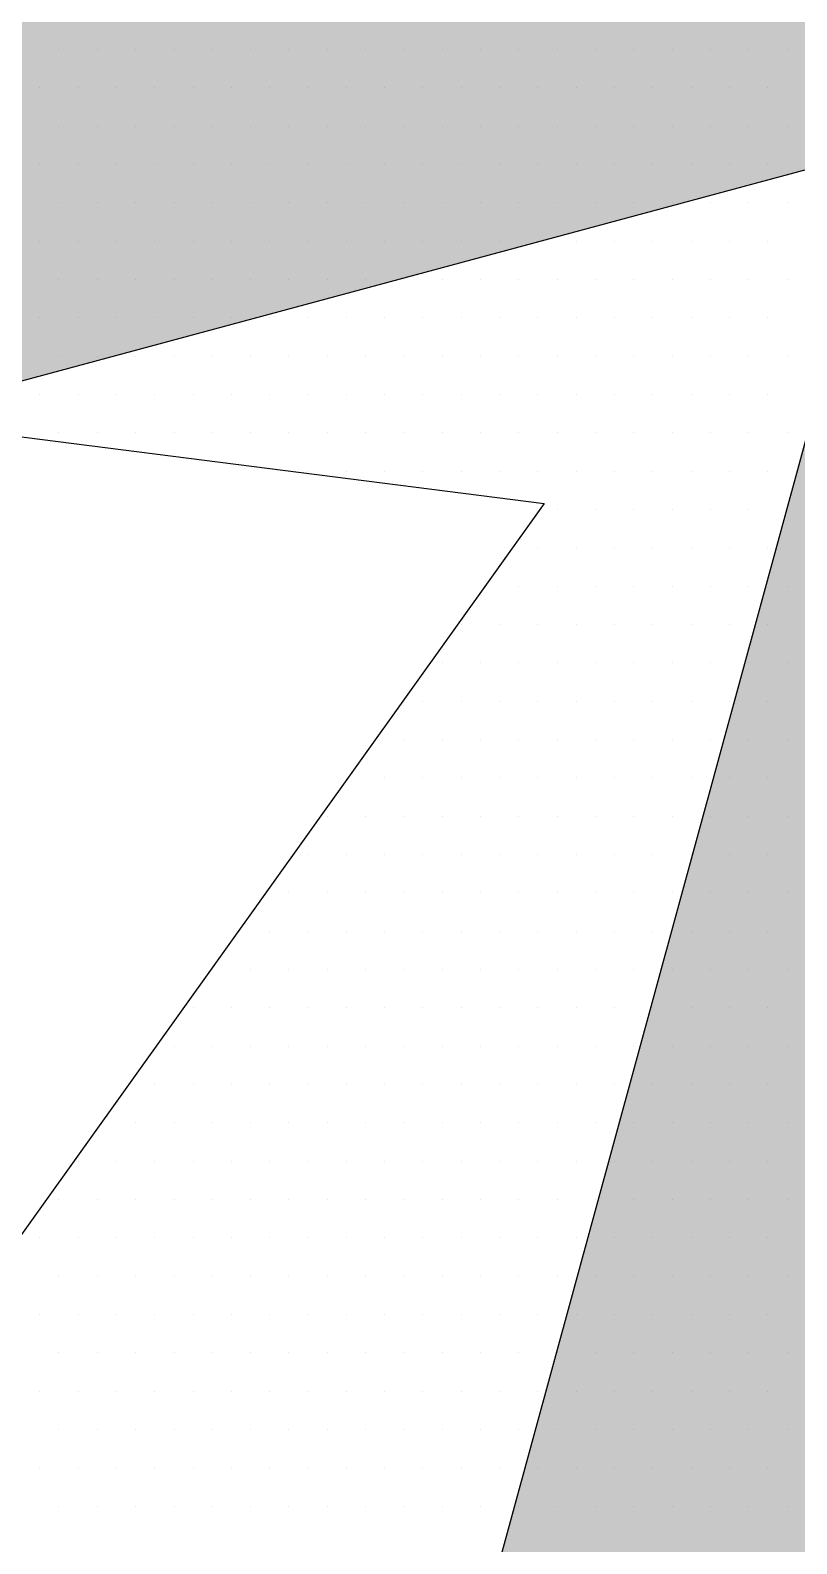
# Paper-space layout 'TOP_A1_00200_01-01-2017_MODELE' of a CAD drawing. Header units: metres. Extents: x 1274 to 2143, y 12 to 312.
# Drawn here: x 1531.712 to 1532.812, y 151.031 to 153.204 of the extents above; entities that cross this region are included whole.
import ezdxf

# ---------------------------------------------------------------- set-up
doc = ezdxf.new("R2010")
doc.units = ezdxf.units.M
doc.header["$LTSCALE"] = 2
doc.set_wipeout_variables(frame=1)
doc.linetypes.add('CACHEX2', pattern=[0.75, 0.5, -0.25])
for name, color, linetype in [('CARTOUCHE', 7, 'Continuous'), ('LOGO', 4, 'Continuous'), ('rosace', 7, 'Continuous')]:
    doc.layers.add(name, color=color, linetype=linetype)

# ---------------------------------------------------------------- blocks, each defined once
blk = doc.blocks.new('A$C715108E3')
at = {"layer": 'LOGO', "color": 131}
for p, q in [((-12.9559, -14.8905), (-12.9559, -14.8905)), ((-12.8642, -14.8905), (-12.8642, -14.8905)), ((-12.7722, -14.8905), (-12.7722, -14.8905)), ((-12.6802, -14.8905), (-12.6802, -14.8905)), ((-12.5889, -14.8905), (-12.5889, -14.8905)), ((-12.4971, -14.8905), (-12.4971, -14.8905)), ((-12.4053, -14.8905), (-12.4053, -14.8905)), ((-12.3136, -14.8905), (-12.3136, -14.8905)), ((-12.2216, -14.8905), (-12.2216, -14.8905)), ((-12.1298, -14.8905), (-12.1298, -14.8905)), ((-12.0387, -14.8905), (-12.0387, -14.8905)), ((-11.9465, -14.8905), (-11.9465, -14.8905)), ((-11.8546, -14.8905), (-11.8546, -14.8905)), ((-11.7628, -14.8905), (-11.7628, -14.8905)), ((-11.6713, -14.8905), (-11.6713, -14.8905)), ((-11.5795, -14.8905), (-11.5795, -14.8905)), ((-11.4877, -14.8905), (-11.4877, -14.8905)), ((-11.3966, -14.8905), (-11.3966, -14.8905)), ((-11.3046, -14.8905), (-11.3046, -14.8905)), ((-11.2126, -14.8905), (-11.2126, -14.8905)), ((-13.0014, -14.9827), (-13.0014, -14.9827)), ((-12.9098, -14.9827), (-12.9098, -14.9827)), ((-12.8178, -14.9827), (-12.8178, -14.9827)), ((-12.7265, -14.9827), (-12.7265, -14.9827)), ((-12.6345, -14.9827), (-12.6345, -14.9827)), ((-12.5424, -14.9827), (-12.5424, -14.9827)), ((-12.4514, -14.9827), (-12.4514, -14.9827)), ((-12.3593, -14.9827), (-12.3593, -14.9827)), ((-12.2673, -14.9827), (-12.2673, -14.9827)), ((-12.1762, -14.9827), (-12.1762, -14.9827)), ((-12.0844, -14.9827), (-12.0844, -14.9827)), ((-11.9924, -14.9827), (-11.9924, -14.9827)), ((-11.9011, -14.9827), (-11.9011, -14.9827)), ((-11.8091, -14.9827), (-11.8091, -14.9827)), ((-11.7174, -14.9827), (-11.7174, -14.9827)), ((-11.6252, -14.9827), (-11.6252, -14.9827)), ((-11.5338, -14.9827), (-11.5338, -14.9827)), ((-11.442, -14.9827), (-11.442, -14.9827)), ((-11.3501, -14.9827), (-11.3501, -14.9827)), ((-11.2587, -14.9827), (-11.2587, -14.9827)), ((-12.9559, -15.0742), (-12.9559, -15.0742)), ((-12.8642, -15.0742), (-12.8642, -15.0742)), ((-12.7722, -15.0742), (-12.7722, -15.0742)), ((-12.6802, -15.0742), (-12.6802, -15.0742)), ((-12.5889, -15.0742), (-12.5889, -15.0742)), ((-12.4971, -15.0742), (-12.4971, -15.0742)), ((-12.4053, -15.0742), (-12.4053, -15.0742)), ((-12.3136, -15.0742), (-12.3136, -15.0742)), ((-12.2216, -15.0742), (-12.2216, -15.0742)), ((-12.1298, -15.0742), (-12.1298, -15.0742)), ((-12.0387, -15.0742), (-12.0387, -15.0742)), ((-11.9465, -15.0742), (-11.9465, -15.0742)), ((-11.8546, -15.0742), (-11.8546, -15.0742)), ((-11.7628, -15.0742), (-11.7628, -15.0742)), ((-11.6713, -15.0742), (-11.6713, -15.0742)), ((-11.5795, -15.0742), (-11.5795, -15.0742)), ((-11.4877, -15.0742), (-11.4877, -15.0742)), ((-11.3966, -15.0742), (-11.3966, -15.0742)), ((-11.3046, -15.0742), (-11.3046, -15.0742)), ((-11.2126, -15.0742), (-11.2126, -15.0742)), ((-13.0014, -15.1655), (-13.0014, -15.1655)), ((-12.9098, -15.1655), (-12.9098, -15.1655)), ((-12.8178, -15.1655), (-12.8178, -15.1655)), ((-12.7265, -15.1655), (-12.7265, -15.1655)), ((-12.6345, -15.1655), (-12.6345, -15.1655)), ((-12.5424, -15.1655), (-12.5424, -15.1655)), ((-12.4514, -15.1655), (-12.4514, -15.1655)), ((-12.3593, -15.1655), (-12.3593, -15.1655)), ((-12.2673, -15.1655), (-12.2673, -15.1655)), ((-12.1762, -15.1655), (-12.1762, -15.1655)), ((-12.0844, -15.1655), (-12.0844, -15.1655)), ((-11.9924, -15.1655), (-11.9924, -15.1655)), ((-11.9011, -15.1655), (-11.9011, -15.1655)), ((-11.8091, -15.1655), (-11.8091, -15.1655)), ((-11.7174, -15.1655), (-11.7174, -15.1655)), ((-11.6252, -15.1655), (-11.6252, -15.1655)), ((-11.5338, -15.1655), (-11.5338, -15.1655)), ((-11.442, -15.1655), (-11.442, -15.1655)), ((-11.3501, -15.1655), (-11.3501, -15.1655)), ((-11.2587, -15.1655), (-11.2587, -15.1655)), ((-12.9559, -15.2579), (-12.9559, -15.2579)), ((-12.8642, -15.2579), (-12.8642, -15.2579)), ((-12.7722, -15.2579), (-12.7722, -15.2579)), ((-12.6802, -15.2579), (-12.6802, -15.2579)), ((-12.5889, -15.2579), (-12.5889, -15.2579)), ((-12.4971, -15.2579), (-12.4971, -15.2579)), ((-12.4053, -15.2579), (-12.4053, -15.2579)), ((-12.3136, -15.2579), (-12.3136, -15.2579)), ((-12.2216, -15.2579), (-12.2216, -15.2579)), ((-12.1298, -15.2579), (-12.1298, -15.2579)), ((-12.0387, -15.2579), (-12.0387, -15.2579)), ((-11.9465, -15.2579), (-11.9465, -15.2579)), ((-11.8546, -15.2579), (-11.8546, -15.2579)), ((-11.7628, -15.2579), (-11.7628, -15.2579)), ((-11.6713, -15.2579), (-11.6713, -15.2579)), ((-11.5795, -15.2579), (-11.5795, -15.2579)), ((-11.4877, -15.2579), (-11.4877, -15.2579)), ((-11.3966, -15.2579), (-11.3966, -15.2579)), ((-11.3046, -15.2579), (-11.3046, -15.2579)), ((-11.2126, -15.2579), (-11.2126, -15.2579)), ((-13.0014, -15.3493), (-13.0014, -15.3493)), ((-12.9098, -15.3493), (-12.9098, -15.3493)), ((-12.8178, -15.3493), (-12.8178, -15.3493)), ((-12.7265, -15.3493), (-12.7265, -15.3493)), ((-12.6345, -15.3493), (-12.6345, -15.3493)), ((-12.5424, -15.3493), (-12.5424, -15.3493)), ((-12.4514, -15.3493), (-12.4514, -15.3493)), ((-12.3593, -15.3493), (-12.3593, -15.3493)), ((-12.2673, -15.3493), (-12.2673, -15.3493)), ((-12.1762, -15.3493), (-12.1762, -15.3493)), ((-12.0844, -15.3493), (-12.0844, -15.3493)), ((-11.9924, -15.3493), (-11.9924, -15.3493)), ((-11.9011, -15.3493), (-11.9011, -15.3493)), ((-11.8091, -15.3493), (-11.8091, -15.3493)), ((-11.7174, -15.3493), (-11.7174, -15.3493)), ((-11.6252, -15.3493), (-11.6252, -15.3493)), ((-11.5338, -15.3493), (-11.5338, -15.3493)), ((-11.442, -15.3493), (-11.442, -15.3493)), ((-11.3501, -15.3493), (-11.3501, -15.3493)), ((-11.2587, -15.3493), (-11.2587, -15.3493)), ((-12.9559, -15.4406), (-12.9559, -15.4406)), ((-12.8642, -15.4406), (-12.8642, -15.4406)), ((-12.7722, -15.4406), (-12.7722, -15.4406)), ((-12.6802, -15.4406), (-12.6802, -15.4406)), ((-12.5889, -15.4406), (-12.5889, -15.4406)), ((-12.4971, -15.4406), (-12.4971, -15.4406)), ((-12.4053, -15.4406), (-12.4053, -15.4406)), ((-12.3136, -15.4406), (-12.3136, -15.4406)), ((-12.2216, -15.4406), (-12.2216, -15.4406)), ((-12.1298, -15.4406), (-12.1298, -15.4406)), ((-12.0387, -15.4406), (-12.0387, -15.4406)), ((-11.9465, -15.4406), (-11.9465, -15.4406)), ((-11.8546, -15.4406), (-11.8546, -15.4406)), ((-11.7628, -15.4406), (-11.7628, -15.4406)), ((-11.6713, -15.4406), (-11.6713, -15.4406)), ((-11.5795, -15.4406), (-11.5795, -15.4406)), ((-11.4877, -15.4406), (-11.4877, -15.4406)), ((-11.3966, -15.4406), (-11.3966, -15.4406)), ((-11.3046, -15.4406), (-11.3046, -15.4406)), ((-11.2126, -15.4406), (-11.2126, -15.4406)), ((-13.0014, -15.5332), (-13.0014, -15.5332)), ((-12.9098, -15.5332), (-12.9098, -15.5332)), ((-12.8178, -15.5332), (-12.8178, -15.5332)), ((-12.7265, -15.5332), (-12.7265, -15.5332)), ((-12.6345, -15.5332), (-12.6345, -15.5332)), ((-12.5424, -15.5332), (-12.5424, -15.5332)), ((-12.4514, -15.5332), (-12.4514, -15.5332)), ((-12.3593, -15.5332), (-12.3593, -15.5332)), ((-12.2673, -15.5332), (-12.2673, -15.5332)), ((-12.1762, -15.5332), (-12.1762, -15.5332)), ((-12.0844, -15.5332), (-12.0844, -15.5332)), ((-11.9924, -15.5332), (-11.9924, -15.5332)), ((-11.9011, -15.5332), (-11.9011, -15.5332)), ((-11.8091, -15.5332), (-11.8091, -15.5332)), ((-11.7174, -15.5332), (-11.7174, -15.5332)), ((-11.6252, -15.5332), (-11.6252, -15.5332)), ((-11.5338, -15.5332), (-11.5338, -15.5332)), ((-11.442, -15.5332), (-11.442, -15.5332)), ((-11.3501, -15.5332), (-11.3501, -15.5332)), ((-11.2587, -15.5332), (-11.2587, -15.5332)), ((-12.9559, -15.6246), (-12.9559, -15.6246)), ((-12.8642, -15.6246), (-12.8642, -15.6246)), ((-12.7722, -15.6246), (-12.7722, -15.6246)), ((-12.6802, -15.6246), (-12.6802, -15.6246)), ((-12.5889, -15.6246), (-12.5889, -15.6246)), ((-12.4971, -15.6246), (-12.4971, -15.6246)), ((-12.4053, -15.6246), (-12.4053, -15.6246)), ((-12.3136, -15.6246), (-12.3136, -15.6246)), ((-12.2216, -15.6246), (-12.2216, -15.6246)), ((-12.1298, -15.6246), (-12.1298, -15.6246)), ((-12.0387, -15.6246), (-12.0387, -15.6246)), ((-11.9465, -15.6246), (-11.9465, -15.6246)), ((-11.8546, -15.6246), (-11.8546, -15.6246)), ((-11.7628, -15.6246), (-11.7628, -15.6246)), ((-11.6713, -15.6246), (-11.6713, -15.6246)), ((-11.5795, -15.6246), (-11.5795, -15.6246)), ((-11.4877, -15.6246), (-11.4877, -15.6246)), ((-11.3966, -15.6246), (-11.3966, -15.6246)), ((-11.3046, -15.6246), (-11.3046, -15.6246)), ((-11.2126, -15.6246), (-11.2126, -15.6246)), ((-13.0014, -15.7159), (-13.0014, -15.7159)), ((-12.9098, -15.7159), (-12.9098, -15.7159)), ((-12.8178, -15.7159), (-12.8178, -15.7159)), ((-12.7265, -15.7159), (-12.7265, -15.7159)), ((-12.6345, -15.7159), (-12.6345, -15.7159)), ((-12.5424, -15.7159), (-12.5424, -15.7159)), ((-12.4514, -15.7159), (-12.4514, -15.7159)), ((-12.3593, -15.7159), (-12.3593, -15.7159)), ((-12.2673, -15.7159), (-12.2673, -15.7159)), ((-12.1762, -15.7159), (-12.1762, -15.7159)), ((-12.0844, -15.7159), (-12.0844, -15.7159)), ((-11.9924, -15.7159), (-11.9924, -15.7159)), ((-11.9011, -15.7159), (-11.9011, -15.7159)), ((-11.8091, -15.7159), (-11.8091, -15.7159)), ((-11.7174, -15.7159), (-11.7174, -15.7159)), ((-11.6252, -15.7159), (-11.6252, -15.7159)), ((-11.5338, -15.7159), (-11.5338, -15.7159)), ((-11.442, -15.7159), (-11.442, -15.7159)), ((-11.3501, -15.7159), (-11.3501, -15.7159)), ((-11.2587, -15.7159), (-11.2587, -15.7159)), ((-12.9559, -15.8081), (-12.9559, -15.8081)), ((-12.8642, -15.8081), (-12.8642, -15.8081)), ((-12.7722, -15.8081), (-12.7722, -15.8081)), ((-12.6802, -15.8081), (-12.6802, -15.8081)), ((-12.5889, -15.8081), (-12.5889, -15.8081)), ((-12.4971, -15.8081), (-12.4971, -15.8081)), ((-12.4053, -15.8081), (-12.4053, -15.8081)), ((-12.3136, -15.8081), (-12.3136, -15.8081)), ((-12.2216, -15.8081), (-12.2216, -15.8081)), ((-12.1298, -15.8081), (-12.1298, -15.8081)), ((-12.0387, -15.8081), (-12.0387, -15.8081)), ((-11.9465, -15.8081), (-11.9465, -15.8081)), ((-11.8546, -15.8081), (-11.8546, -15.8081)), ((-11.7628, -15.8081), (-11.7628, -15.8081)), ((-11.6713, -15.8081), (-11.6713, -15.8081)), ((-11.5795, -15.8081), (-11.5795, -15.8081)), ((-11.4877, -15.8081), (-11.4877, -15.8081)), ((-11.3966, -15.8081), (-11.3966, -15.8081)), ((-11.3046, -15.8081), (-11.3046, -15.8081)), ((-11.2126, -15.8081), (-11.2126, -15.8081)), ((-12.4008, -15.8996), (-12.4008, -15.8996)), ((-12.3593, -15.8996), (-12.3593, -15.8996)), ((-12.2673, -15.8996), (-12.2673, -15.8996)), ((-12.1762, -15.8996), (-12.1762, -15.8996)), ((-12.0844, -15.8996), (-12.0844, -15.8996)), ((-11.9924, -15.8996), (-11.9924, -15.8996)), ((-11.9011, -15.8996), (-11.9011, -15.8996)), ((-11.8091, -15.8996), (-11.8091, -15.8996)), ((-11.7174, -15.8996), (-11.7174, -15.8996)), ((-11.6252, -15.8996), (-11.6252, -15.8996)), ((-11.5338, -15.8996), (-11.5338, -15.8996)), ((-11.442, -15.8996), (-11.442, -15.8996)), ((-11.3501, -15.8996), (-11.3501, -15.8996)), ((-11.2587, -15.8996), (-11.2587, -15.8996)), ((-11.8048, -15.991), (-11.8048, -15.991)), ((-11.7628, -15.991), (-11.7628, -15.991)), ((-11.6713, -15.991), (-11.6713, -15.991)), ((-11.5795, -15.991), (-11.5795, -15.991)), ((-11.4877, -15.991), (-11.4877, -15.991)), ((-11.3966, -15.991), (-11.3966, -15.991)), ((-11.3046, -15.991), (-11.3046, -15.991)), ((-11.2126, -15.991), (-11.2126, -15.991)), ((-11.8704, -16.0834), (-11.8704, -16.0834)), ((-11.8091, -16.0834), (-11.8091, -16.0834)), ((-11.7174, -16.0834), (-11.7174, -16.0834)), ((-11.6252, -16.0834), (-11.6252, -16.0834)), ((-11.5338, -16.0834), (-11.5338, -16.0834)), ((-11.442, -16.0834), (-11.442, -16.0834)), ((-11.3501, -16.0834), (-11.3501, -16.0834)), ((-11.2587, -16.0834), (-11.2587, -16.0834)), ((-11.936, -16.1747), (-11.936, -16.1747)), ((-11.8546, -16.1747), (-11.8546, -16.1747)), ((-11.7628, -16.1747), (-11.7628, -16.1747)), ((-11.6713, -16.1747), (-11.6713, -16.1747)), ((-11.5795, -16.1747), (-11.5795, -16.1747)), ((-11.4877, -16.1747), (-11.4877, -16.1747)), ((-11.3966, -16.1747), (-11.3966, -16.1747)), ((-11.3046, -16.1747), (-11.3046, -16.1747)), ((-11.2126, -16.1747), (-11.2126, -16.1747)), ((-12.0016, -16.2673), (-12.0016, -16.2673)), ((-11.9924, -16.2673), (-11.9924, -16.2673)), ((-11.9011, -16.2673), (-11.9011, -16.2673)), ((-11.8091, -16.2673), (-11.8091, -16.2673)), ((-11.7174, -16.2673), (-11.7174, -16.2673)), ((-11.6252, -16.2673), (-11.6252, -16.2673)), ((-11.5338, -16.2673), (-11.5338, -16.2673)), ((-11.442, -16.2673), (-11.442, -16.2673)), ((-11.3501, -16.2673), (-11.3501, -16.2673)), ((-11.2587, -16.2673), (-11.2587, -16.2673)), ((-12.0675, -16.3587), (-12.0675, -16.3587)), ((-12.0387, -16.3587), (-12.0387, -16.3587)), ((-11.9465, -16.3587), (-11.9465, -16.3587)), ((-11.8546, -16.3587), (-11.8546, -16.3587)), ((-11.7628, -16.3587), (-11.7628, -16.3587)), ((-11.6713, -16.3587), (-11.6713, -16.3587)), ((-11.5795, -16.3587), (-11.5795, -16.3587)), ((-11.4877, -16.3587), (-11.4877, -16.3587)), ((-11.3966, -16.3587), (-11.3966, -16.3587)), ((-11.3046, -16.3587), (-11.3046, -16.3587)), ((-11.2126, -16.3587), (-11.2126, -16.3587)), ((-12.1328, -16.45), (-12.1328, -16.45)), ((-12.0844, -16.45), (-12.0844, -16.45)), ((-11.9924, -16.45), (-11.9924, -16.45)), ((-11.9011, -16.45), (-11.9011, -16.45)), ((-11.8091, -16.45), (-11.8091, -16.45)), ((-11.7174, -16.45), (-11.7174, -16.45)), ((-11.6252, -16.45), (-11.6252, -16.45)), ((-11.5338, -16.45), (-11.5338, -16.45)), ((-11.442, -16.45), (-11.442, -16.45)), ((-11.3501, -16.45), (-11.3501, -16.45)), ((-11.2587, -16.45), (-11.2587, -16.45)), ((-12.1983, -16.5424), (-12.1983, -16.5424)), ((-12.1298, -16.5424), (-12.1298, -16.5424)), ((-12.0387, -16.5424), (-12.0387, -16.5424)), ((-11.9465, -16.5424), (-11.9465, -16.5424)), ((-11.8546, -16.5424), (-11.8546, -16.5424)), ((-11.7628, -16.5424), (-11.7628, -16.5424)), ((-11.6713, -16.5424), (-11.6713, -16.5424)), ((-11.5795, -16.5424), (-11.5795, -16.5424)), ((-11.4877, -16.5424), (-11.4877, -16.5424)), ((-11.3966, -16.5424), (-11.3966, -16.5424)), ((-11.3046, -16.5424), (-11.3046, -16.5424)), ((-11.2126, -16.5424), (-11.2126, -16.5424)), ((-12.2643, -16.6339), (-12.2643, -16.6339)), ((-12.1762, -16.6339), (-12.1762, -16.6339)), ((-12.0844, -16.6339), (-12.0844, -16.6339)), ((-11.9924, -16.6339), (-11.9924, -16.6339)), ((-11.9011, -16.6339), (-11.9011, -16.6339)), ((-11.8091, -16.6339), (-11.8091, -16.6339)), ((-11.7174, -16.6339), (-11.7174, -16.6339)), ((-11.6252, -16.6339), (-11.6252, -16.6339)), ((-11.5338, -16.6339), (-11.5338, -16.6339)), ((-11.442, -16.6339), (-11.442, -16.6339)), ((-11.3501, -16.6339), (-11.3501, -16.6339)), ((-11.2587, -16.6339), (-11.2587, -16.6339)), ((-12.3294, -16.7251), (-12.3294, -16.7251)), ((-12.3136, -16.7251), (-12.3136, -16.7251)), ((-12.2216, -16.7251), (-12.2216, -16.7251)), ((-12.1298, -16.7251), (-12.1298, -16.7251)), ((-12.0387, -16.7251), (-12.0387, -16.7251)), ((-11.9465, -16.7251), (-11.9465, -16.7251)), ((-11.8546, -16.7251), (-11.8546, -16.7251)), ((-11.7628, -16.7251), (-11.7628, -16.7251)), ((-11.6713, -16.7251), (-11.6713, -16.7251)), ((-11.5795, -16.7251), (-11.5795, -16.7251)), ((-11.4877, -16.7251), (-11.4877, -16.7251)), ((-11.3966, -16.7251), (-11.3966, -16.7251)), ((-11.3046, -16.7251), (-11.3046, -16.7251)), ((-11.2126, -16.7251), (-11.2126, -16.7251)), ((-12.3951, -16.8175), (-12.3951, -16.8175)), ((-12.3593, -16.8175), (-12.3593, -16.8175)), ((-12.2673, -16.8175), (-12.2673, -16.8175)), ((-12.1762, -16.8175), (-12.1762, -16.8175)), ((-12.0844, -16.8175), (-12.0844, -16.8175)), ((-11.9924, -16.8175), (-11.9924, -16.8175)), ((-11.9011, -16.8175), (-11.9011, -16.8175)), ((-11.8091, -16.8175), (-11.8091, -16.8175)), ((-11.7174, -16.8175), (-11.7174, -16.8175)), ((-11.6252, -16.8175), (-11.6252, -16.8175)), ((-11.5338, -16.8175), (-11.5338, -16.8175)), ((-11.442, -16.8175), (-11.442, -16.8175)), ((-11.3501, -16.8175), (-11.3501, -16.8175)), ((-11.2587, -16.8175), (-11.2587, -16.8175)), ((-12.4611, -16.909), (-12.4611, -16.909)), ((-12.4053, -16.909), (-12.4053, -16.909)), ((-12.3136, -16.909), (-12.3136, -16.909)), ((-12.2216, -16.909), (-12.2216, -16.909)), ((-12.1298, -16.909), (-12.1298, -16.909)), ((-12.0387, -16.909), (-12.0387, -16.909)), ((-11.9465, -16.909), (-11.9465, -16.909)), ((-11.8546, -16.909), (-11.8546, -16.909)), ((-11.7628, -16.909), (-11.7628, -16.909)), ((-11.6713, -16.909), (-11.6713, -16.909)), ((-11.5795, -16.909), (-11.5795, -16.909)), ((-11.4877, -16.909), (-11.4877, -16.909)), ((-11.3966, -16.909), (-11.3966, -16.909)), ((-11.3046, -16.909), (-11.3046, -16.909)), ((-11.2126, -16.909), (-11.2126, -16.909)), ((-12.5263, -17.0003), (-12.5263, -17.0003)), ((-12.4514, -17.0003), (-12.4514, -17.0003)), ((-12.3593, -17.0003), (-12.3593, -17.0003)), ((-12.2673, -17.0003), (-12.2673, -17.0003)), ((-12.1762, -17.0003), (-12.1762, -17.0003)), ((-12.0844, -17.0003), (-12.0844, -17.0003)), ((-11.9924, -17.0003), (-11.9924, -17.0003)), ((-11.9011, -17.0003), (-11.9011, -17.0003)), ((-11.8091, -17.0003), (-11.8091, -17.0003)), ((-11.7174, -17.0003), (-11.7174, -17.0003)), ((-11.6252, -17.0003), (-11.6252, -17.0003)), ((-11.5338, -17.0003), (-11.5338, -17.0003)), ((-11.442, -17.0003), (-11.442, -17.0003)), ((-11.3501, -17.0003), (-11.3501, -17.0003)), ((-11.2587, -17.0003), (-11.2587, -17.0003)), ((-12.5921, -17.0928), (-12.5921, -17.0928)), ((-12.5889, -17.0928), (-12.5889, -17.0928)), ((-12.4971, -17.0928), (-12.4971, -17.0928)), ((-12.4053, -17.0928), (-12.4053, -17.0928)), ((-12.3136, -17.0928), (-12.3136, -17.0928)), ((-12.2216, -17.0928), (-12.2216, -17.0928)), ((-12.1298, -17.0928), (-12.1298, -17.0928)), ((-12.0387, -17.0928), (-12.0387, -17.0928)), ((-11.9465, -17.0928), (-11.9465, -17.0928)), ((-11.8546, -17.0928), (-11.8546, -17.0928)), ((-11.7628, -17.0928), (-11.7628, -17.0928)), ((-11.6713, -17.0928), (-11.6713, -17.0928)), ((-11.5795, -17.0928), (-11.5795, -17.0928)), ((-11.4877, -17.0928), (-11.4877, -17.0928)), ((-11.3966, -17.0928), (-11.3966, -17.0928)), ((-11.3046, -17.0928), (-11.3046, -17.0928)), ((-11.2126, -17.0928), (-11.2126, -17.0928)), ((-12.6579, -17.1843), (-12.6579, -17.1843)), ((-12.6345, -17.1843), (-12.6345, -17.1843)), ((-12.5424, -17.1843), (-12.5424, -17.1843)), ((-12.4514, -17.1843), (-12.4514, -17.1843)), ((-12.3593, -17.1843), (-12.3593, -17.1843)), ((-12.2673, -17.1843), (-12.2673, -17.1843)), ((-12.1762, -17.1843), (-12.1762, -17.1843)), ((-12.0844, -17.1843), (-12.0844, -17.1843)), ((-11.9924, -17.1843), (-11.9924, -17.1843)), ((-11.9011, -17.1843), (-11.9011, -17.1843)), ((-11.8091, -17.1843), (-11.8091, -17.1843)), ((-11.7174, -17.1843), (-11.7174, -17.1843)), ((-11.6252, -17.1843), (-11.6252, -17.1843)), ((-11.5338, -17.1843), (-11.5338, -17.1843)), ((-11.442, -17.1843), (-11.442, -17.1843)), ((-11.3501, -17.1843), (-11.3501, -17.1843)), ((-11.2587, -17.1843), (-11.2587, -17.1843)), ((-12.7231, -17.2756), (-12.7231, -17.2756)), ((-12.6802, -17.2756), (-12.6802, -17.2756)), ((-12.5889, -17.2756), (-12.5889, -17.2756)), ((-12.4971, -17.2756), (-12.4971, -17.2756)), ((-12.4053, -17.2756), (-12.4053, -17.2756)), ((-12.3136, -17.2756), (-12.3136, -17.2756)), ((-12.2216, -17.2756), (-12.2216, -17.2756)), ((-12.1298, -17.2756), (-12.1298, -17.2756)), ((-12.0387, -17.2756), (-12.0387, -17.2756)), ((-11.9465, -17.2756), (-11.9465, -17.2756)), ((-11.8546, -17.2756), (-11.8546, -17.2756)), ((-11.7628, -17.2756), (-11.7628, -17.2756)), ((-11.6713, -17.2756), (-11.6713, -17.2756)), ((-11.5795, -17.2756), (-11.5795, -17.2756)), ((-11.4877, -17.2756), (-11.4877, -17.2756)), ((-11.3966, -17.2756), (-11.3966, -17.2756)), ((-11.3046, -17.2756), (-11.3046, -17.2756)), ((-11.2126, -17.2756), (-11.2126, -17.2756)), ((-12.7891, -17.368), (-12.7891, -17.368)), ((-12.7265, -17.368), (-12.7265, -17.368)), ((-12.6345, -17.368), (-12.6345, -17.368)), ((-12.5424, -17.368), (-12.5424, -17.368)), ((-12.4514, -17.368), (-12.4514, -17.368)), ((-12.3593, -17.368), (-12.3593, -17.368)), ((-12.2673, -17.368), (-12.2673, -17.368)), ((-12.1762, -17.368), (-12.1762, -17.368)), ((-12.0844, -17.368), (-12.0844, -17.368)), ((-11.9924, -17.368), (-11.9924, -17.368)), ((-11.9011, -17.368), (-11.9011, -17.368)), ((-11.8091, -17.368), (-11.8091, -17.368)), ((-11.7174, -17.368), (-11.7174, -17.368)), ((-11.6252, -17.368), (-11.6252, -17.368)), ((-11.5338, -17.368), (-11.5338, -17.368)), ((-11.442, -17.368), (-11.442, -17.368)), ((-11.3501, -17.368), (-11.3501, -17.368)), ((-11.2587, -17.368), (-11.2587, -17.368)), ((-12.8547, -17.4592), (-12.8547, -17.4592)), ((-12.7722, -17.4592), (-12.7722, -17.4592)), ((-12.6802, -17.4592), (-12.6802, -17.4592)), ((-12.5889, -17.4592), (-12.5889, -17.4592)), ((-12.4971, -17.4592), (-12.4971, -17.4592)), ((-12.4053, -17.4592), (-12.4053, -17.4592)), ((-12.3136, -17.4592), (-12.3136, -17.4592)), ((-12.2216, -17.4592), (-12.2216, -17.4592)), ((-12.1298, -17.4592), (-12.1298, -17.4592)), ((-12.0387, -17.4592), (-12.0387, -17.4592)), ((-11.9465, -17.4592), (-11.9465, -17.4592)), ((-11.8546, -17.4592), (-11.8546, -17.4592)), ((-11.7628, -17.4592), (-11.7628, -17.4592)), ((-11.6713, -17.4592), (-11.6713, -17.4592)), ((-11.5795, -17.4592), (-11.5795, -17.4592)), ((-11.4877, -17.4592), (-11.4877, -17.4592)), ((-11.3966, -17.4592), (-11.3966, -17.4592)), ((-11.3046, -17.4592), (-11.3046, -17.4592)), ((-11.2126, -17.4592), (-11.2126, -17.4592)), ((-12.9206, -17.5507), (-12.9206, -17.5507)), ((-12.9098, -17.5507), (-12.9098, -17.5507)), ((-12.8178, -17.5507), (-12.8178, -17.5507)), ((-12.7265, -17.5507), (-12.7265, -17.5507)), ((-12.6345, -17.5507), (-12.6345, -17.5507)), ((-12.5424, -17.5507), (-12.5424, -17.5507)), ((-12.4514, -17.5507), (-12.4514, -17.5507)), ((-12.3593, -17.5507), (-12.3593, -17.5507)), ((-12.2673, -17.5507), (-12.2673, -17.5507)), ((-12.1762, -17.5507), (-12.1762, -17.5507)), ((-12.0844, -17.5507), (-12.0844, -17.5507)), ((-11.9924, -17.5507), (-11.9924, -17.5507)), ((-11.9011, -17.5507), (-11.9011, -17.5507)), ((-11.8091, -17.5507), (-11.8091, -17.5507)), ((-11.7174, -17.5507), (-11.7174, -17.5507)), ((-11.6252, -17.5507), (-11.6252, -17.5507)), ((-11.5338, -17.5507), (-11.5338, -17.5507)), ((-11.442, -17.5507), (-11.442, -17.5507)), ((-11.3501, -17.5507), (-11.3501, -17.5507)), ((-11.2587, -17.5507), (-11.2587, -17.5507)), ((-12.9857, -17.6431), (-12.9857, -17.6431)), ((-12.9559, -17.6431), (-12.9559, -17.6431)), ((-12.8642, -17.6431), (-12.8642, -17.6431)), ((-12.7722, -17.6431), (-12.7722, -17.6431)), ((-12.6802, -17.6431), (-12.6802, -17.6431)), ((-12.5889, -17.6431), (-12.5889, -17.6431)), ((-12.4971, -17.6431), (-12.4971, -17.6431)), ((-12.4053, -17.6431), (-12.4053, -17.6431)), ((-12.3136, -17.6431), (-12.3136, -17.6431)), ((-12.2216, -17.6431), (-12.2216, -17.6431)), ((-12.1298, -17.6431), (-12.1298, -17.6431)), ((-12.0387, -17.6431), (-12.0387, -17.6431)), ((-11.9465, -17.6431), (-11.9465, -17.6431)), ((-11.8546, -17.6431), (-11.8546, -17.6431)), ((-11.7628, -17.6431), (-11.7628, -17.6431)), ((-11.6713, -17.6431), (-11.6713, -17.6431)), ((-11.5795, -17.6431), (-11.5795, -17.6431)), ((-11.4877, -17.6431), (-11.4877, -17.6431)), ((-11.3966, -17.6431), (-11.3966, -17.6431)), ((-11.3046, -17.6431), (-11.3046, -17.6431)), ((-11.2126, -17.6431), (-11.2126, -17.6431)), ((-13.0014, -17.7343), (-13.0014, -17.7343)), ((-12.9098, -17.7343), (-12.9098, -17.7343)), ((-12.8178, -17.7343), (-12.8178, -17.7343)), ((-12.7265, -17.7343), (-12.7265, -17.7343)), ((-12.6345, -17.7343), (-12.6345, -17.7343)), ((-12.5424, -17.7343), (-12.5424, -17.7343)), ((-12.4514, -17.7343), (-12.4514, -17.7343)), ((-12.3593, -17.7343), (-12.3593, -17.7343)), ((-12.2673, -17.7343), (-12.2673, -17.7343)), ((-12.1762, -17.7343), (-12.1762, -17.7343)), ((-12.0844, -17.7343), (-12.0844, -17.7343)), ((-11.9924, -17.7343), (-11.9924, -17.7343)), ((-11.9011, -17.7343), (-11.9011, -17.7343)), ((-11.8091, -17.7343), (-11.8091, -17.7343)), ((-11.7174, -17.7343), (-11.7174, -17.7343)), ((-11.6252, -17.7343), (-11.6252, -17.7343)), ((-11.5338, -17.7343), (-11.5338, -17.7343)), ((-11.442, -17.7343), (-11.442, -17.7343)), ((-11.3501, -17.7343), (-11.3501, -17.7343)), ((-11.2587, -17.7343), (-11.2587, -17.7343)), ((-12.9559, -17.8258), (-12.9559, -17.8258)), ((-12.8642, -17.8258), (-12.8642, -17.8258)), ((-12.7722, -17.8258), (-12.7722, -17.8258)), ((-12.6802, -17.8258), (-12.6802, -17.8258)), ((-12.5889, -17.8258), (-12.5889, -17.8258)), ((-12.4971, -17.8258), (-12.4971, -17.8258)), ((-12.4053, -17.8258), (-12.4053, -17.8258)), ((-12.3136, -17.8258), (-12.3136, -17.8258)), ((-12.2216, -17.8258), (-12.2216, -17.8258)), ((-12.1298, -17.8258), (-12.1298, -17.8258)), ((-12.0387, -17.8258), (-12.0387, -17.8258)), ((-11.9465, -17.8258), (-11.9465, -17.8258)), ((-11.8546, -17.8258), (-11.8546, -17.8258)), ((-11.7628, -17.8258), (-11.7628, -17.8258)), ((-11.6713, -17.8258), (-11.6713, -17.8258)), ((-11.5795, -17.8258), (-11.5795, -17.8258)), ((-11.4877, -17.8258), (-11.4877, -17.8258)), ((-11.3966, -17.8258), (-11.3966, -17.8258)), ((-11.3046, -17.8258), (-11.3046, -17.8258)), ((-11.2126, -17.8258), (-11.2126, -17.8258)), ((-13.0014, -17.9182), (-13.0014, -17.9182)), ((-12.9098, -17.9182), (-12.9098, -17.9182)), ((-12.8178, -17.9182), (-12.8178, -17.9182)), ((-12.7265, -17.9182), (-12.7265, -17.9182)), ((-12.6345, -17.9182), (-12.6345, -17.9182)), ((-12.5424, -17.9182), (-12.5424, -17.9182)), ((-12.4514, -17.9182), (-12.4514, -17.9182)), ((-12.3593, -17.9182), (-12.3593, -17.9182)), ((-12.2673, -17.9182), (-12.2673, -17.9182)), ((-12.1762, -17.9182), (-12.1762, -17.9182)), ((-12.0844, -17.9182), (-12.0844, -17.9182)), ((-11.9924, -17.9182), (-11.9924, -17.9182)), ((-11.9011, -17.9182), (-11.9011, -17.9182)), ((-11.8091, -17.9182), (-11.8091, -17.9182)), ((-11.7174, -17.9182), (-11.7174, -17.9182)), ((-11.6252, -17.9182), (-11.6252, -17.9182)), ((-11.5338, -17.9182), (-11.5338, -17.9182)), ((-11.442, -17.9182), (-11.442, -17.9182)), ((-11.3501, -17.9182), (-11.3501, -17.9182)), ((-11.2587, -17.9182), (-11.2587, -17.9182)), ((-12.9559, -18.0097), (-12.9559, -18.0097)), ((-12.8642, -18.0097), (-12.8642, -18.0097)), ((-12.7722, -18.0097), (-12.7722, -18.0097)), ((-12.6802, -18.0097), (-12.6802, -18.0097)), ((-12.5889, -18.0097), (-12.5889, -18.0097)), ((-12.4971, -18.0097), (-12.4971, -18.0097)), ((-12.4053, -18.0097), (-12.4053, -18.0097)), ((-12.3136, -18.0097), (-12.3136, -18.0097)), ((-12.2216, -18.0097), (-12.2216, -18.0097)), ((-12.1298, -18.0097), (-12.1298, -18.0097)), ((-12.0387, -18.0097), (-12.0387, -18.0097)), ((-11.9465, -18.0097), (-11.9465, -18.0097)), ((-11.8546, -18.0097), (-11.8546, -18.0097)), ((-11.7628, -18.0097), (-11.7628, -18.0097)), ((-11.6713, -18.0097), (-11.6713, -18.0097)), ((-11.5795, -18.0097), (-11.5795, -18.0097)), ((-11.4877, -18.0097), (-11.4877, -18.0097)), ((-11.3966, -18.0097), (-11.3966, -18.0097)), ((-11.3046, -18.0097), (-11.3046, -18.0097)), ((-11.2126, -18.0097), (-11.2126, -18.0097)), ((-13.0014, -18.1009), (-13.0014, -18.1009)), ((-12.9098, -18.1009), (-12.9098, -18.1009)), ((-12.8178, -18.1009), (-12.8178, -18.1009)), ((-12.7265, -18.1009), (-12.7265, -18.1009)), ((-12.6345, -18.1009), (-12.6345, -18.1009)), ((-12.5424, -18.1009), (-12.5424, -18.1009)), ((-12.4514, -18.1009), (-12.4514, -18.1009)), ((-12.3593, -18.1009), (-12.3593, -18.1009)), ((-12.2673, -18.1009), (-12.2673, -18.1009)), ((-12.1762, -18.1009), (-12.1762, -18.1009)), ((-12.0844, -18.1009), (-12.0844, -18.1009)), ((-11.9924, -18.1009), (-11.9924, -18.1009)), ((-11.9011, -18.1009), (-11.9011, -18.1009)), ((-11.8091, -18.1009), (-11.8091, -18.1009)), ((-11.7174, -18.1009), (-11.7174, -18.1009)), ((-11.6252, -18.1009), (-11.6252, -18.1009)), ((-11.5338, -18.1009), (-11.5338, -18.1009)), ((-11.442, -18.1009), (-11.442, -18.1009)), ((-11.3501, -18.1009), (-11.3501, -18.1009)), ((-11.2587, -18.1009), (-11.2587, -18.1009)), ((-12.9559, -18.1933), (-12.9559, -18.1933)), ((-12.8642, -18.1933), (-12.8642, -18.1933)), ((-12.7722, -18.1933), (-12.7722, -18.1933)), ((-12.6802, -18.1933), (-12.6802, -18.1933)), ((-12.5889, -18.1933), (-12.5889, -18.1933)), ((-12.4971, -18.1933), (-12.4971, -18.1933)), ((-12.4053, -18.1933), (-12.4053, -18.1933)), ((-12.3136, -18.1933), (-12.3136, -18.1933)), ((-12.2216, -18.1933), (-12.2216, -18.1933)), ((-12.1298, -18.1933), (-12.1298, -18.1933)), ((-12.0387, -18.1933), (-12.0387, -18.1933)), ((-11.9465, -18.1933), (-11.9465, -18.1933)), ((-11.8546, -18.1933), (-11.8546, -18.1933)), ((-11.7628, -18.1933), (-11.7628, -18.1933)), ((-11.6713, -18.1933), (-11.6713, -18.1933)), ((-11.5795, -18.1933), (-11.5795, -18.1933)), ((-11.4877, -18.1933), (-11.4877, -18.1933)), ((-11.3966, -18.1933), (-11.3966, -18.1933)), ((-11.3046, -18.1933), (-11.3046, -18.1933)), ((-11.2126, -18.1933), (-11.2126, -18.1933)), ((-13.0014, -18.2848), (-13.0014, -18.2848)), ((-12.9098, -18.2848), (-12.9098, -18.2848)), ((-12.8178, -18.2848), (-12.8178, -18.2848)), ((-12.7265, -18.2848), (-12.7265, -18.2848)), ((-12.6345, -18.2848), (-12.6345, -18.2848)), ((-12.5424, -18.2848), (-12.5424, -18.2848)), ((-12.4514, -18.2848), (-12.4514, -18.2848)), ((-12.3593, -18.2848), (-12.3593, -18.2848)), ((-12.2673, -18.2848), (-12.2673, -18.2848)), ((-12.1762, -18.2848), (-12.1762, -18.2848)), ((-12.0844, -18.2848), (-12.0844, -18.2848)), ((-11.9924, -18.2848), (-11.9924, -18.2848)), ((-11.9011, -18.2848), (-11.9011, -18.2848)), ((-11.8091, -18.2848), (-11.8091, -18.2848)), ((-11.7174, -18.2848), (-11.7174, -18.2848)), ((-11.6252, -18.2848), (-11.6252, -18.2848)), ((-11.5338, -18.2848), (-11.5338, -18.2848)), ((-11.442, -18.2848), (-11.442, -18.2848)), ((-11.3501, -18.2848), (-11.3501, -18.2848)), ((-11.2587, -18.2848), (-11.2587, -18.2848)), ((-12.9559, -18.3761), (-12.9559, -18.3761)), ((-12.8642, -18.3761), (-12.8642, -18.3761)), ((-12.7722, -18.3761), (-12.7722, -18.3761)), ((-12.6802, -18.3761), (-12.6802, -18.3761)), ((-12.5889, -18.3761), (-12.5889, -18.3761)), ((-12.4971, -18.3761), (-12.4971, -18.3761)), ((-12.4053, -18.3761), (-12.4053, -18.3761)), ((-12.3136, -18.3761), (-12.3136, -18.3761)), ((-12.2216, -18.3761), (-12.2216, -18.3761)), ((-12.1298, -18.3761), (-12.1298, -18.3761)), ((-12.0387, -18.3761), (-12.0387, -18.3761)), ((-11.9465, -18.3761), (-11.9465, -18.3761)), ((-11.8546, -18.3761), (-11.8546, -18.3761)), ((-11.7628, -18.3761), (-11.7628, -18.3761)), ((-11.6713, -18.3761), (-11.6713, -18.3761)), ((-11.5795, -18.3761), (-11.5795, -18.3761)), ((-11.4877, -18.3761), (-11.4877, -18.3761)), ((-11.3966, -18.3761), (-11.3966, -18.3761)), ((-11.3046, -18.3761), (-11.3046, -18.3761)), ((-11.2126, -18.3761), (-11.2126, -18.3761))]:
    blk.add_line(p, q, dxfattribs=at)
blk.add_lwpolyline([(-17.1333, -11.706), (-13.6302, -12.0681), (-14.8375, -14.0161), (-16.6359, -13.7897), (-17.73, -15.3364), (-16.5602, -15.6374), (-17.0758, -16.8949), (-15.2018, -17.1211), (-14.4102, -15.977), (-14.0453, -15.6258), (-13.0766, -15.8137), (-11.7939, -15.977), (-13.895, -18.9134)], dxfattribs=at)
blk = doc.blocks.new('A$C581E6685')
at = {"layer": 'rosace'}
for color, points in [(140, [(-45.3965, 37.4846), (-41.9745, 25.9278), (-41.7809, 23.8865), (-42.0615, 23.3525), (-44.9268, 21.9767), (-53.1072, 18.3767), (-40.8028, 21.6905), (-39.5666, 22.0268), (-38.2746, 22.2236), (-38.1337, 21.2132), (-33.6363, 11.1845), (-36.0802, 21.4612), (-37.3405, 24.3346), (-37.4251, 24.9804), (-36.9477, 25.4853), (-26.3566, 30.2032), (-37.8747, 26.8339), (-39.7286, 26.4119), (-40.3751, 26.6371), (-40.684, 26.8894)]), (40, [(-39.8519, 24.2064), (-46.2303, 8.0935), (-42.1559, 23.0023)])]:
    blk.add_hatch(color=color, dxfattribs=at).paths.add_polyline_path(points)
at = {"layer": 'rosace', "color": 140}
blk.add_lwpolyline([(-45.3965, 37.4846), (-41.9745, 25.9278), (-41.7804, 23.8865), (-42.0615, 23.3525), (-44.9268, 21.9767), (-53.1072, 18.3767), (-40.8028, 21.6905), (-39.5666, 22.0268), (-38.2739, 22.2236), (-38.1337, 21.2132), (-33.6358, 11.1845), (-36.0802, 21.4612), (-37.3405, 24.3346), (-37.4251, 24.9804), (-36.9477, 25.4853), (-26.3566, 30.2032), (-37.8741, 26.8339), (-39.7286, 26.4119), (-40.3748, 26.6371), (-40.6836, 26.8894)], close=True, dxfattribs=at)
at = {"layer": 'rosace', "color": 40}
blk.add_lwpolyline([(-39.8519, 24.2064), (-46.2303, 8.0935), (-42.1559, 23.0023)], close=True, dxfattribs=at)
at = {"layer": 'rosace', "color": 32, "linetype": 'CACHEX2', "ltscale": 1.5}
blk.add_ellipse((-38.0538, 23.8138), major_axis=(-19.0311, -3.534), ratio=0.590567, dxfattribs=at)
at = {"layer": 'rosace', "color": 32}
blk.add_ellipse((-37.6144, 23.8499), major_axis=(-13.5768, -4.2839), ratio=0.791971, dxfattribs=at)
at = {"layer": 'CARTOUCHE'}
blk.add_blockref('A$C715108E3', (-31.6739, 36.3189), dxfattribs=at)
blk = doc.blocks.new('A$C4D68259D')
blk.add_wipeout([(0, 25.6223), (0.1652, 26.7367), (0.7383, 27.8861), (1.6708, 28.7909), (2.8466, 29.3316), (3.5435, 29.4509), (3.5435, 29.4509), (94.9287, 29.4623), (96.0552, 29.2902), (97.2167, 28.6987), (97.7035, 28.2661), (98.0951, 27.7798), (98.6162, 26.658), (98.7362, 26.0362), (98.7516, 25.8527), (98.7585, 3.8387), (98.5719, 2.6574), (98.0189, 1.5743), (97.5848, 1.0765), (97.1232, 0.6959), (95.9338, 0.1366), (95.4142, 0.0321), (95.1105, 0.0048), (3.7555, 0.0009), (2.7133, 0.169), (1.5147, 0.7841), (0.6714, 1.6707), (0.147, 2.7876), (0.0063, 3.6209)]).dxf.layer = 'CARTOUCHE'
at = {"layer": 'CARTOUCHE'}
blk.add_rational_spline([(0, 25.6223), (0, 14.7312), (0, 3.84), (0, 0), (3.84, 0), (49.3793, 0), (94.9185, 0), (98.7585, 0), (98.7585, 3.84), (98.7585, 14.7312), (98.7585, 25.6223), (98.7585, 29.4623), (94.9185, 29.4623), (49.3793, 29.4623), (3.84, 29.4623), (0, 29.4623), (0, 25.6223)], [1, 1, 1, 0.707106781187, 1, 1, 1, 0.707106781187, 1, 1, 1, 0.707106781187, 1, 1, 1, 0.707106781187, 1], degree=2, knots=[0, 0, 0, 1, 1, 2.570796, 2.570796, 3.570796, 3.570796, 5.141593, 5.141593, 6.141593, 6.141593, 7.712389, 7.712389, 8.712389, 8.712389, 10.283185, 10.283185, 10.283185], dxfattribs=at)
at = {"layer": 'CARTOUCHE', "xscale": 0.6, "yscale": 0.6, "zscale": 0.6}
blk.add_blockref('A$C581E6685', (37.2707, 1.3806), dxfattribs=at)

psp = doc.layouts.new('TOP_A1_00200_01-01-2017_MODELE')

# ---------------------------------------------------------------- block references
at = {"layer": 'rosace'}
psp.add_blockref('A$C4D68259D', (1521.2598, 138.9386), dxfattribs=at)

doc.saveas('drawing.dxf')
